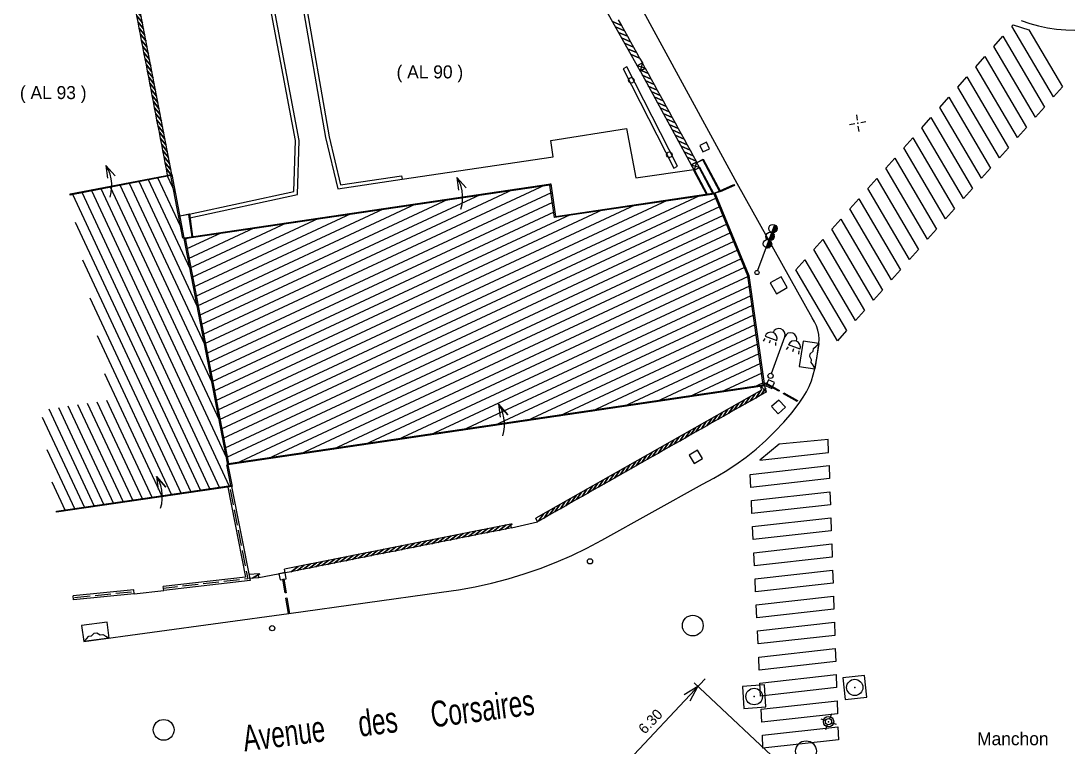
# Model space of a CAD drawing. Extents: x -215 to 206, y -120 to -34.
# Drawn here: x -169.96 to -129.6, y -83.99 to -56.06 of the extents above; entities that cross this region are included whole.
import ezdxf
from ezdxf.enums import TextEntityAlignment as Align

# ---------------------------------------------------------------- set-up
doc = ezdxf.new("R2010")
doc.units = 0
doc.header["$MEASUREMENT"] = 0
for name, color, linetype in [('C_BAT_INDI', 7, 'CONTINUOUS'), ('C_BAT_INDU', 7, 'CONTINUOUS'), ('TOP$BATI', 7, 'CONTINUOUS')]:
    doc.layers.add(name, color=color, linetype=linetype)
doc.styles.add('txt', font='TXT', dxfattribs={"height": 0.2})

# ---------------------------------------------------------------- blocks, each defined once
blk = doc.blocks.new('FLECH')
at = {"layer": 'C_BAT_INDU', "color": 1, "linetype": 'Continuous'}
blk.add_lwpolyline([(-0.1294, 0.483), (0, 0), (0.1294, 0.483)], dxfattribs=at)
blk = doc.blocks.new('FLEC')
at = {"layer": 'C_BAT_INDU', "color": 1, "linetype": 'Continuous', "xscale": 24.99905005097397, "yscale": 24.99905005097397, "zscale": 25.00093132415669, "rotation": 90.00065102824891}
blk.add_blockref('FLECH', (0, 0), dxfattribs=at)

msp = doc.modelspace()

# ---------------------------------------------------------------- linework, layer by layer
at = {"layer": 'C_BAT_INDU', "color": 1, "linetype": 'Continuous'}
for p, q in [((-147.325, -85.294, 271.486), (-143.64, -81.369, -21.819)), ((-131.67, -93.156, 999.902), (-144.059, -81.523, -11.935))]:
    msp.add_line(p, q, dxfattribs=at)
at = {"layer": 'TOP$BATI', "color": 7, "linetype": 'Continuous'}
for p, q in [((-164.162, -61.961, 1000.676), (-167.044, -47.012, 1000.676)), ((-160.048, -50.133, 991.352), (-158.241, -60.545, 991.352)), ((-159.91, -50.109, 991.352), (-158.104, -60.517, 991.352)), ((-159.401, -60.664, 1001.395), (-161.104, -51.567, 1001.395)), ((-159.26, -60.653, 1001.395), (-160.992, -51.403, 1001.395)), ((-148.234, -54.249, 1000.337), (-146.252, -57.785, 1000.337)), ((-142.399, -62.312, 1000.687), (-146.334, -55.101, 1000.687)), ((-146.86, -56.23, 1000.337), (-147.207, -56.081, 1000.337)), ((-147.207, -56.081, 1000.337), (-146.86, -56.23, 1000.337)), ((-146.977, -56.02, 1000.337), (-146.86, -56.23, 1000.337)), ((-131.48, -56.04, 999.996), (-131.147, -56.153, 999.996)), ((-146.743, -56.439, 1000.337), (-147.09, -56.29, 1000.337)), ((-147.09, -56.29, 1000.337), (-146.743, -56.439, 1000.337)), ((-146.625, -56.648, 1000.337), (-146.972, -56.499, 1000.337)), ((-146.972, -56.499, 1000.337), (-146.625, -56.648, 1000.337)), ((-146.86, -56.23, 1000.337), (-146.743, -56.439, 1000.337)), ((-146.743, -56.439, 1000.337), (-146.625, -56.648, 1000.337)), ((-131.832, -56.255, 991.352), (-131.784, -56.203, 991.352)), ((-130.229, -58.981, 991.352), (-131.832, -56.255, 991.352)), ((-131.784, -56.203, 991.352), (-131.187, -56.404, 991.352)), ((-131.187, -56.404, 991.352), (-129.882, -58.591, 991.352)), ((-131.147, -56.153, 999.996), (-130.807, -56.245, 999.996)), ((-130.807, -56.245, 999.996), (-130.463, -56.318, 999.996)), ((-130.463, -56.318, 999.996), (-130.114, -56.369, 999.996)), ((-130.114, -56.369, 999.996), (-129.763, -56.399, 999.996)), ((-129.763, -56.399, 999.996), (-129.411, -56.408, 999.996)), ((-146.508, -56.858, 1000.337), (-146.855, -56.709, 1000.337)), ((-146.855, -56.709, 1000.337), (-146.508, -56.858, 1000.337)), ((-146.625, -56.648, 1000.337), (-146.508, -56.858, 1000.337)), ((-146.508, -56.858, 1000.337), (-146.39, -57.067, 1000.337)), ((-132.525, -57.037, 991.352), (-132.179, -56.646, 991.352)), ((-132.179, -56.646, 991.352), (-130.575, -59.373, 991.352)), ((-146.39, -57.067, 1000.337), (-146.738, -56.918, 1000.337)), ((-146.738, -56.918, 1000.337), (-146.39, -57.067, 1000.337)), ((-146.273, -57.276, 1000.337), (-146.62, -57.127, 1000.337)), ((-146.62, -57.127, 1000.337), (-146.273, -57.276, 1000.337)), ((-146.39, -57.067, 1000.337), (-146.273, -57.276, 1000.337)), ((-146.273, -57.276, 1000.337), (-146.156, -57.486, 1000.337)), ((-130.922, -59.764, 991.352), (-132.525, -57.037, 991.352)), ((-146.156, -57.486, 1000.337), (-146.503, -57.337, 1000.337)), ((-146.503, -57.337, 1000.337), (-146.156, -57.486, 1000.337)), ((-146.051, -57.672, 1000.313), (-146.252, -57.785, 1000.313)), ((-146.051, -57.672, 1000.313), (-146.252, -57.784, 1000.313)), ((-146.156, -57.486, 1000.337), (-146.051, -57.672, 1000.337)), ((-146.051, -57.672, 1000.313), (-146.14, -57.985, 1000.313)), ((-145.939, -57.873, 1000.313), (-146.051, -57.672, 1000.313)), ((-133.218, -57.819, 991.352), (-132.872, -57.428, 991.352)), ((-132.872, -57.428, 991.352), (-131.268, -60.155, 991.352)), ((-146.652, -57.829, 1000.846), (-146.796, -57.902, 1000.846)), ((-146.796, -57.902, 1000.846), (-144.839, -61.721, 1000.846)), ((-144.695, -61.648, 1000.846), (-146.652, -57.829, 1000.846)), ((-146.252, -57.784, 1000.313), (-146.14, -57.985, 1000.313)), ((-145.939, -57.873, 1000.313), (-146.252, -57.784, 1000.313)), ((-145.824, -58.084, 1000.313), (-146.17, -57.93, 1000.313)), ((-146.17, -57.93, 1000.313), (-145.824, -58.084, 1000.313)), ((-145.939, -57.873, 1000.313), (-146.141, -57.983, 1000.313)), ((-146.141, -57.983, 1000.313), (-144.171, -61.601, 1000.313)), ((-146.14, -57.985, 1000.313), (-145.939, -57.873, 1000.313)), ((-146.14, -57.985, 1000.313), (-145.939, -57.873, 1000.313)), ((-145.939, -57.873, 1000.313), (-145.824, -58.084, 1000.313)), ((-145.824, -58.084, 1000.313), (-145.71, -58.294, 1000.313)), ((-131.615, -60.546, 991.352), (-133.218, -57.819, 991.352)), ((-145.71, -58.294, 1000.313), (-146.055, -58.141, 1000.313)), ((-146.055, -58.141, 1000.313), (-145.71, -58.294, 1000.313)), ((-145.595, -58.505, 1000.313), (-145.94, -58.352, 1000.313)), ((-145.94, -58.352, 1000.313), (-145.595, -58.505, 1000.313)), ((-145.71, -58.294, 1000.313), (-145.595, -58.505, 1000.313)), ((-145.595, -58.505, 1000.313), (-145.48, -58.716, 1000.313)), ((-133.911, -58.601, 991.352), (-133.565, -58.21, 991.352)), ((-133.565, -58.21, 991.352), (-131.962, -60.937, 991.352)), ((-145.48, -58.716, 1000.313), (-145.826, -58.562, 1000.313)), ((-145.826, -58.562, 1000.313), (-145.48, -58.716, 1000.313)), ((-145.365, -58.927, 1000.313), (-145.711, -58.773, 1000.313)), ((-145.711, -58.773, 1000.313), (-145.365, -58.927, 1000.313)), ((-145.48, -58.716, 1000.313), (-145.365, -58.927, 1000.313)), ((-145.365, -58.927, 1000.313), (-145.25, -59.138, 1000.313)), ((-132.308, -61.328, 991.352), (-133.911, -58.601, 991.352)), ((-129.882, -58.591, 991.352), (-130.229, -58.981, 991.352)), ((-145.25, -59.138, 1000.313), (-145.596, -58.984, 1000.313)), ((-145.596, -58.984, 1000.313), (-145.25, -59.138, 1000.313)), ((-145.136, -59.348, 1000.313), (-145.481, -59.195, 1000.313)), ((-145.481, -59.195, 1000.313), (-145.136, -59.348, 1000.313)), ((-145.25, -59.138, 1000.313), (-145.136, -59.348, 1000.313)), ((-134.604, -59.383, 991.352), (-134.258, -58.992, 991.352)), ((-134.258, -58.992, 991.352), (-132.655, -61.719, 991.352)), ((-145.021, -59.559, 1000.313), (-145.366, -59.406, 1000.313)), ((-145.366, -59.406, 1000.313), (-145.021, -59.559, 1000.313)), ((-144.906, -59.77, 1000.313), (-145.251, -59.616, 1000.313)), ((-145.251, -59.616, 1000.313), (-144.906, -59.77, 1000.313)), ((-145.136, -59.348, 1000.313), (-145.021, -59.559, 1000.313)), ((-145.021, -59.559, 1000.313), (-144.906, -59.77, 1000.313)), ((-137.813, -59.675, 1000.097), (-137.783, -59.873, 1000.097)), ((-133.001, -62.11, 991.352), (-134.604, -59.383, 991.352)), ((-130.575, -59.373, 991.352), (-130.922, -59.764, 991.352)), ((-144.791, -59.981, 1000.313), (-145.137, -59.827, 1000.313)), ((-145.137, -59.827, 1000.313), (-144.791, -59.981, 1000.313)), ((-144.677, -60.191, 1000.313), (-145.022, -60.038, 1000.313)), ((-145.022, -60.038, 1000.313), (-144.677, -60.191, 1000.313)), ((-144.906, -59.77, 1000.313), (-144.791, -59.981, 1000.313)), ((-144.791, -59.981, 1000.313), (-144.677, -60.191, 1000.313)), ((-138.081, -60.04, 1000.097), (-137.883, -60.01, 1000.097)), ((-137.715, -60.307, 1000.097), (-137.746, -60.11, 1000.097)), ((-137.448, -59.942, 1000.097), (-137.646, -59.973, 1000.097)), ((-135.298, -60.165, 991.352), (-134.951, -59.774, 991.352)), ((-134.951, -59.774, 991.352), (-133.348, -62.501, 991.352)), ((-158.104, -60.517, 991.352), (-157.662, -62.363, 991.352)), ((-149.578, -60.657, 991.352), (-146.666, -60.198, 991.352)), ((-146.666, -60.198, 991.352), (-146.3, -62.099, 991.352)), ((-144.562, -60.402, 1000.313), (-144.907, -60.249, 1000.313)), ((-144.907, -60.249, 1000.313), (-144.562, -60.402, 1000.313)), ((-144.447, -60.613, 1000.313), (-144.792, -60.459, 1000.313)), ((-144.792, -60.459, 1000.313), (-144.447, -60.613, 1000.313)), ((-144.677, -60.191, 1000.313), (-144.562, -60.402, 1000.313)), ((-144.562, -60.402, 1000.313), (-144.447, -60.613, 1000.313)), ((-133.694, -62.892, 991.352), (-135.298, -60.165, 991.352)), ((-131.268, -60.155, 991.352), (-131.615, -60.546, 991.352)), ((-159.46, -62.625, 1001.395), (-159.401, -60.664, 1001.395)), ((-159.324, -62.739, 1001.395), (-159.26, -60.653, 1001.395)), ((-158.241, -60.545, 991.352), (-157.768, -62.52, 991.352)), ((-149.479, -61.281, 991.352), (-149.578, -60.657, 991.352)), ((-144.332, -60.824, 1000.313), (-144.678, -60.67, 1000.313)), ((-144.678, -60.67, 1000.313), (-144.332, -60.824, 1000.313)), ((-144.217, -61.034, 1000.313), (-144.563, -60.881, 1000.313)), ((-144.563, -60.881, 1000.313), (-144.217, -61.034, 1000.313)), ((-144.447, -60.613, 1000.313), (-144.332, -60.824, 1000.313)), ((-144.332, -60.824, 1000.313), (-144.217, -61.034, 1000.313)), ((-143.588, -60.727, 1000.27), (-143.841, -60.845, 1000.27)), ((-143.841, -60.845, 1000.27), (-143.723, -61.099, 1000.27)), ((-143.469, -60.981, 1000.27), (-143.588, -60.727, 1000.27)), ((-135.991, -60.947, 991.352), (-135.644, -60.556, 991.352)), ((-134.388, -63.674, 991.352), (-135.991, -60.947, 991.352)), ((-135.644, -60.556, 991.352), (-134.041, -63.283, 991.352)), ((-131.962, -60.937, 991.352), (-132.308, -61.328, 991.352)), ((-155.294, -62.15, 991.352), (-149.479, -61.281, 991.352)), ((-144.102, -61.245, 1000.313), (-144.448, -61.092, 1000.313)), ((-144.448, -61.092, 1000.313), (-144.102, -61.245, 1000.313)), ((-143.988, -61.456, 1000.313), (-144.333, -61.302, 1000.313)), ((-144.333, -61.302, 1000.313), (-143.988, -61.456, 1000.313)), ((-144.217, -61.034, 1000.313), (-144.102, -61.245, 1000.313)), ((-144.102, -61.245, 1000.313), (-143.988, -61.456, 1000.313)), ((-143.723, -61.099, 1000.27), (-143.469, -60.981, 1000.27)), ((-136.684, -61.729, 991.352), (-136.337, -61.338, 991.352)), ((-136.337, -61.338, 991.352), (-134.734, -64.065, 991.352)), ((-166.593, -61.792, 991.352), (-166.699, -61.614, 991.352)), ((-166.699, -61.614, 991.352), (-166.34, -62.021, 991.352)), ((-166.34, -62.021, 991.352), (-166.699, -61.614, 991.352)), ((-166.699, -61.614, 991.352), (-166.633, -62.104, 991.352)), ((-144.839, -61.721, 1000.846), (-144.695, -61.648, 1000.846)), ((-143.969, -61.49, 1000.323), (-144.171, -61.601, 1000.323)), ((-143.969, -61.49, 1000.323), (-144.169, -61.603, 1000.323)), ((-144.169, -61.603, 1000.323), (-144.058, -61.803, 1000.323)), ((-143.857, -61.691, 1000.323), (-144.169, -61.603, 1000.323)), ((-143.969, -61.49, 1000.323), (-144.058, -61.803, 1000.323)), ((-144.058, -61.803, 1000.323), (-143.857, -61.691, 1000.323)), ((-144.058, -61.803, 1000.323), (-143.857, -61.691, 1000.323)), ((-143.988, -61.456, 1000.313), (-143.969, -61.49, 1000.313)), ((-143.857, -61.691, 1000.323), (-143.969, -61.49, 1000.323)), ((-143.961, -61.504, 991.352), (-143.718, -61.371, 991.352)), ((-143.952, -61.522, 991.352), (-143.961, -61.504, 991.352)), ((-143.726, -61.398, 991.352), (-143.952, -61.522, 991.352)), ((-143.865, -61.696, 1000.323), (-143.848, -61.687, 1000.323)), ((-143.337, -62.693, 1000.323), (-143.865, -61.696, 1000.323)), ((-143.848, -61.687, 1000.323), (-143.319, -62.683, 1000.323)), ((-143.718, -61.371, 991.352), (-143.726, -61.398, 991.352)), ((-143.726, -61.398, 991.352), (-143.718, -61.371, 991.352)), ((-143.081, -62.607, 991.352), (-143.726, -61.398, 991.352)), ((-143.718, -61.371, 991.352), (-143.052, -62.619, 991.352)), ((-135.081, -64.456, 991.352), (-136.684, -61.729, 991.352)), ((-132.655, -61.719, 991.352), (-133.001, -62.11, 991.352)), ((-168.07, -62.716, 1000.676), (-164.162, -61.961, 1000.676)), ((-164.194, -62.008, 1000.676), (-168.062, -62.756, 1000.676)), ((-166.532, -61.959, 991.352), (-166.593, -61.792, 991.352)), ((-166.492, -62.132, 991.352), (-166.532, -61.959, 991.352)), ((-166.471, -62.308, 991.352), (-166.492, -62.132, 991.352)), ((-165.067, -62.155, 993.519), (-163.465, -65.589, 993.519)), ((-164.702, -62.085, 992.654), (-163.747, -64.134, 992.654)), ((-164.338, -62.015, 991.789), (-164.029, -62.677, 991.789)), ((-164.319, -61.991, 1000.676), (-164.162, -61.961, 1000.676)), ((-164.162, -61.961, 1000.676), (-164.194, -62.008, 1000.676)), ((-164.194, -62.008, 1000.676), (-164.162, -61.961, 1000.676)), ((-163.729, -64.413, 1000.676), (-164.194, -62.008, 1000.676)), ((-164.162, -61.961, 1000.676), (-163.69, -64.405, 1000.676)), ((-157.768, -62.52, 991.352), (-155.294, -62.15, 991.352)), ((-157.662, -62.363, 991.352), (-155.315, -62.012, 991.352)), ((-155.315, -62.012, 991.352), (-155.294, -62.15, 991.352)), ((-153.09, -62.255, 991.352), (-153.196, -62.077, 991.352)), ((-153.196, -62.077, 991.352), (-152.837, -62.484, 991.352)), ((-152.837, -62.484, 991.352), (-153.196, -62.077, 991.352)), ((-153.196, -62.077, 991.352), (-153.13, -62.567, 991.352)), ((-146.3, -62.099, 991.352), (-144.075, -61.771, 991.352)), ((-144.066, -61.808, 1000.323), (-144.049, -61.799, 1000.323)), ((-143.579, -62.728, 1000.323), (-144.066, -61.808, 1000.323)), ((-144.049, -61.799, 1000.323), (-143.561, -62.718, 1000.323)), ((-137.377, -62.511, 991.352), (-137.03, -62.12, 991.352)), ((-137.03, -62.12, 991.352), (-135.427, -64.847, 991.352)), ((-166.888, -62.508, 997.844), (-162.059, -72.865, 997.844)), ((-166.524, -62.437, 996.979), (-162.34, -71.41, 996.979)), ((-166.493, -62.662, 991.352), (-166.472, -62.485, 991.352)), ((-166.472, -62.485, 991.352), (-166.471, -62.308, 991.352)), ((-166.16, -62.367, 996.114), (-162.621, -69.955, 996.114)), ((-165.795, -62.296, 995.249), (-162.903, -68.5, 995.249)), ((-165.431, -62.226, 994.384), (-163.184, -67.044, 994.384)), ((-163.669, -64.402, 1001.12), (-149.579, -62.33, 1001.12)), ((-149.613, -62.376, 1001.12), (-163.663, -64.442, 1001.12)), ((-162.954, -68.109, 996.965), (-151.033, -62.55, 996.965)), ((-162.883, -68.473, 996.558), (-149.789, -62.367, 996.558)), ((-153.029, -62.422, 991.352), (-153.09, -62.255, 991.352)), ((-152.989, -62.594, 991.352), (-153.029, -62.422, 991.352)), ((-149.579, -62.33, 1001.12), (-149.613, -62.376, 1001.12)), ((-149.613, -62.376, 1001.12), (-149.579, -62.33, 1001.12)), ((-149.429, -63.627, 1001.12), (-149.613, -62.376, 1001.12)), ((-149.579, -62.33, 1001.12), (-149.395, -63.582, 1001.12)), ((-143.074, -62.595, 1000.263), (-142.527, -62.348, 1000.263)), ((-142.511, -62.385, 1000.263), (-143.058, -62.631, 1000.263)), ((-142.527, -62.348, 1000.263), (-142.511, -62.385, 1000.263)), ((-139.514, -67.486, 1000.687), (-142.399, -62.312, 1000.687)), ((-135.774, -65.238, 991.352), (-137.377, -62.511, 991.352)), ((-133.348, -62.501, 991.352), (-133.694, -62.892, 991.352)), ((-168.062, -62.756, 1000.676), (-168.07, -62.716, 1000.676)), ((-167.981, -62.719, 1000.44), (-162.688, -74.072, 1000.44)), ((-167.617, -62.649, 999.575), (-162.316, -74.017, 999.575)), ((-167.253, -62.578, 998.71), (-161.944, -73.962, 998.71)), ((-166.535, -62.834, 991.352), (-166.493, -62.662, 991.352)), ((-163.492, -63.494, 1001.395), (-159.46, -62.625, 1001.395)), ((-163.462, -63.63, 1001.395), (-159.324, -62.739, 1001.395)), ((-163.095, -67.38, 997.781), (-153.521, -62.916, 997.781)), ((-163.024, -67.744, 997.373), (-152.277, -62.733, 997.373)), ((-162.813, -68.837, 996.15), (-149.551, -62.653, 996.15)), ((-162.39, -71.024, 993.703), (-145.081, -62.952, 993.703)), ((-162.32, -71.388, 993.295), (-143.836, -62.769, 993.295)), ((-162.249, -71.752, 992.887), (-143.202, -62.87, 992.887)), ((-152.99, -63.124, 991.352), (-152.969, -62.948, 991.352)), ((-152.968, -62.771, 991.352), (-152.989, -62.594, 991.352)), ((-152.969, -62.948, 991.352), (-152.968, -62.771, 991.352)), ((-143.284, -62.722, 1001.12), (-149.429, -63.627, 1001.12)), ((-149.395, -63.582, 1001.12), (-143.259, -62.678, 1001.12)), ((-143.561, -62.718, 1000.323), (-143.579, -62.728, 1000.323)), ((-143.319, -62.683, 1000.323), (-143.337, -62.693, 1000.323)), ((-143.259, -62.678, 1001.12), (-143.284, -62.722, 1001.12)), ((-143.284, -62.722, 1001.12), (-143.259, -62.678, 1001.12)), ((-141.993, -65.868, 1001.12), (-143.284, -62.722, 1001.12)), ((-143.262, -62.669, 991.352), (-143.081, -62.607, 991.352)), ((-143.256, -62.687, 991.352), (-143.262, -62.669, 991.352)), ((-143.259, -62.678, 1001.12), (-141.954, -65.858, 1001.12)), ((-143.052, -62.619, 991.352), (-143.256, -62.687, 991.352)), ((-143.052, -62.619, 991.352), (-143.081, -62.607, 991.352)), ((-143.081, -62.607, 991.352), (-143.052, -62.619, 991.352)), ((-143.058, -62.631, 1000.263), (-143.074, -62.595, 1000.263)), ((-138.07, -63.293, 991.352), (-137.723, -62.902, 991.352)), ((-137.723, -62.902, 991.352), (-136.12, -65.629, 991.352)), ((-163.236, -66.651, 998.597), (-156.01, -63.282, 998.597)), ((-163.165, -67.016, 998.189), (-154.766, -63.099, 998.189)), ((-162.743, -69.202, 995.742), (-149.496, -63.025, 995.742)), ((-162.531, -70.295, 994.518), (-147.571, -63.319, 994.518)), ((-162.461, -70.659, 994.111), (-146.326, -63.136, 994.111)), ((-162.179, -72.117, 992.479), (-143.065, -63.204, 992.479)), ((-153.032, -63.297, 991.352), (-152.99, -63.124, 991.352)), ((-136.467, -66.02, 991.352), (-138.07, -63.293, 991.352)), ((-134.041, -63.283, 991.352), (-134.388, -63.674, 991.352)), ((-163.854, -63.554, 991.352), (-163.483, -63.482, 991.352)), ((-163.851, -63.573, 991.352), (-163.854, -63.554, 991.352)), ((-163.5, -63.505, 991.352), (-163.851, -63.573, 991.352)), ((-163.5, -63.505, 991.352), (-163.483, -63.482, 991.352)), ((-163.483, -63.482, 991.352), (-163.5, -63.505, 991.352)), ((-163.375, -64.359, 991.352), (-163.5, -63.505, 991.352)), ((-163.483, -63.482, 991.352), (-163.355, -64.356, 991.352)), ((-163.376, -65.923, 999.413), (-158.498, -63.648, 999.413)), ((-163.306, -66.287, 999.005), (-157.254, -63.465, 999.005)), ((-162.672, -69.566, 995.334), (-149.442, -63.397, 995.334)), ((-162.602, -69.931, 994.926), (-148.816, -63.502, 994.926)), ((-162.108, -72.481, 992.071), (-142.928, -63.537, 992.071)), ((-149.395, -63.582, 1001.12), (-149.429, -63.627, 1001.12)), ((-149.429, -63.627, 1001.12), (-149.395, -63.582, 1001.12)), ((-138.763, -64.075, 991.352), (-138.417, -63.684, 991.352)), ((-138.417, -63.684, 991.352), (-136.813, -66.411, 991.352)), ((-167.877, -63.795, 999.429), (-163.059, -74.127, 999.429)), ((-163.518, -65.194, 1000.228), (-160.986, -64.013, 1000.228)), ((-163.447, -65.558, 999.82), (-159.742, -63.831, 999.82)), ((-162.038, -72.845, 991.663), (-142.791, -63.87, 991.663)), ((-140.973, -63.897, 1000.218), (-141.616, -65.664, 1000.218)), ((-141.057, -64.186, 1000.218), (-140.961, -63.923, 1000.218)), ((-141.057, -64.186, 1000.218), (-140.961, -63.923, 1000.218)), ((-140.961, -63.923, 1000.218), (-141.057, -64.186, 1000.218)), ((-140.942, -63.93, 1000.218), (-141.038, -64.193, 1000.218)), ((-141.019, -64.2, 1000.218), (-140.924, -63.937, 1000.218)), ((-141.001, -64.207, 1000.218), (-140.905, -63.943, 1000.218)), ((-140.905, -63.943, 1000.218), (-141.001, -64.207, 1000.218)), ((-140.893, -63.969, 1000.218), (-140.975, -64.195, 1000.218)), ((-140.968, -64.176, 1000.218), (-140.9, -63.988, 1000.218)), ((-140.961, -63.923, 1000.218), (-140.942, -63.93, 1000.218)), ((-140.888, -64.013, 1000.218), (-140.949, -64.183, 1000.218)), ((-140.942, -64.164, 1000.218), (-140.895, -64.032, 1000.218)), ((-140.924, -63.937, 1000.218), (-140.905, -63.943, 1000.218)), ((-140.883, -64.058, 1000.218), (-140.917, -64.152, 1000.218)), ((-140.905, -63.943, 1000.218), (-140.893, -63.969, 1000.218)), ((-140.9, -63.988, 1000.218), (-140.888, -64.013, 1000.218)), ((-140.895, -64.032, 1000.218), (-140.883, -64.058, 1000.218)), ((-137.16, -66.802, 991.352), (-138.763, -64.075, 991.352)), ((-134.734, -64.065, 991.352), (-135.081, -64.456, 991.352)), ((-163.69, -64.405, 1000.676), (-163.729, -64.413, 1000.676)), ((-163.686, -64.426, 1001.12), (-163.647, -64.418, 1001.12)), ((-162.002, -73.132, 1001.12), (-163.686, -64.426, 1001.12)), ((-163.663, -64.442, 1001.12), (-163.669, -64.402, 1001.12)), ((-163.658, -64.465, 1001.044), (-163.475, -64.379, 1001.044)), ((-163.647, -64.418, 1001.12), (-161.97, -73.087, 1001.12)), ((-163.588, -64.829, 1000.636), (-162.231, -64.197, 1000.636)), ((-163.355, -64.356, 991.352), (-163.375, -64.359, 991.352)), ((-161.689, -73.08, 991.352), (-142.654, -64.204, 991.352)), ((-160.444, -72.897, 991.352), (-142.518, -64.537, 991.352)), ((-141.166, -64.487, 1000.218), (-141.276, -64.787, 1000.218)), ((-141.276, -64.787, 1000.218), (-141.166, -64.487, 1000.218)), ((-141.276, -64.787, 1000.218), (-141.166, -64.487, 1000.218)), ((-141.148, -64.493, 1000.218), (-141.257, -64.794, 1000.218)), ((-141.231, -64.782, 1000.218), (-141.136, -64.519, 1000.218)), ((-141.117, -64.526, 1000.218), (-141.213, -64.789, 1000.218)), ((-141.206, -64.77, 1000.218), (-141.117, -64.526, 1000.218)), ((-141.124, -64.545, 1000.218), (-141.206, -64.77, 1000.218)), ((-141.168, -64.784, 1000.218), (-141.112, -64.57, 1000.218)), ((-141.166, -64.487, 1000.218), (-141.064, -64.205, 1000.218)), ((-141.166, -64.487, 1000.218), (-141.064, -64.205, 1000.218)), ((-141.064, -64.205, 1000.218), (-141.166, -64.487, 1000.218)), ((-141.093, -64.577, 1000.218), (-141.161, -64.765, 1000.218)), ((-141.045, -64.212, 1000.218), (-141.148, -64.493, 1000.218)), ((-141.129, -64.5, 1000.218), (-141.026, -64.218, 1000.218)), ((-141.014, -64.244, 1000.218), (-141.11, -64.507, 1000.218)), ((-141.103, -64.488, 1000.218), (-141.014, -64.244, 1000.218)), ((-140.995, -64.251, 1000.218), (-141.084, -64.495, 1000.218)), ((-141.077, -64.476, 1000.218), (-140.995, -64.251, 1000.218)), ((-140.983, -64.276, 1000.218), (-141.059, -64.483, 1000.218)), ((-141.045, -64.446, 1000.218), (-140.997, -64.314, 1000.218)), ((-140.978, -64.321, 1000.218), (-141.026, -64.453, 1000.218)), ((-139.456, -64.857, 991.352), (-139.109, -64.466, 991.352)), ((-139.109, -64.466, 991.352), (-137.506, -67.193, 991.352)), ((-159.2, -72.714, 991.352), (-142.381, -64.871, 991.352)), ((-141.257, -64.794, 1000.218), (-141.231, -64.782, 1000.218)), ((-141.213, -64.789, 1000.218), (-141.206, -64.77, 1000.218)), ((-141.206, -64.77, 1000.218), (-141.168, -64.784, 1000.218)), ((-141.161, -64.765, 1000.218), (-141.136, -64.753, 1000.218)), ((-141.136, -64.753, 1000.218), (-141.081, -64.603, 1000.218)), ((-141.069, -64.629, 1000.218), (-141.11, -64.741, 1000.218)), ((-137.853, -67.584, 991.352), (-139.456, -64.857, 991.352)), ((-135.427, -64.847, 991.352), (-135.774, -65.238, 991.352)), ((-167.595, -65.251, 997.711), (-163.431, -74.181, 997.711)), ((-157.955, -72.531, 991.352), (-142.244, -65.204, 991.352)), ((-140.149, -65.639, 991.352), (-139.803, -65.248, 991.352)), ((-139.803, -65.248, 991.352), (-138.2, -67.975, 991.352)), ((-156.711, -72.347, 991.352), (-142.107, -65.538, 991.352)), ((-138.546, -68.366, 991.352), (-140.149, -65.639, 991.352)), ((-136.12, -65.629, 991.352), (-136.467, -66.02, 991.352)), ((-155.466, -72.164, 991.352), (-141.971, -65.872, 991.352)), ((-141.954, -65.858, 1001.12), (-141.993, -65.868, 1001.12)), ((-141.993, -65.868, 1001.12), (-141.954, -65.858, 1001.12)), ((-141.403, -70.061, 1001.12), (-141.993, -65.868, 1001.12)), ((-141.954, -65.858, 1001.12), (-141.358, -70.094, 1001.12)), ((-140.716, -65.903, 1000.162), (-141.132, -66.138, 1000.162)), ((-141.132, -66.138, 1000.162), (-140.897, -66.554, 1000.162)), ((-140.481, -66.32, 1000.162), (-140.716, -65.903, 1000.162)), ((-154.222, -71.981, 991.352), (-141.919, -66.244, 991.352)), ((-140.897, -66.554, 1000.162), (-140.481, -66.32, 1000.162)), ((-136.813, -66.411, 991.352), (-137.16, -66.802, 991.352)), ((-167.314, -66.706, 995.993), (-163.803, -74.236, 995.993)), ((-152.977, -71.798, 991.352), (-141.867, -66.617, 991.352)), ((-151.733, -71.615, 991.352), (-141.814, -66.99, 991.352)), ((-150.488, -71.432, 991.352), (-141.762, -67.363, 991.352)), ((-137.506, -67.193, 991.352), (-137.853, -67.584, 991.352)), ((-149.244, -71.249, 991.352), (-141.709, -67.735, 991.352)), ((-139.424, -67.633, 1000.687), (-139.514, -67.486, 1000.687)), ((-139.352, -67.79, 1000.687), (-139.424, -67.633, 1000.687)), ((-139.3, -67.954, 1000.687), (-139.352, -67.79, 1000.687)), ((-167.032, -68.161, 994.275), (-164.174, -74.291, 994.275)), ((-148, -71.066, 991.352), (-141.657, -68.108, 991.352)), ((-141.333, -68.192, 1000.211), (-140.882, -68.356, 1000.211)), ((-141.087, -69.623, 1000.211), (-140.574, -68.213, 1000.211)), ((-139.267, -68.124, 1000.687), (-139.3, -67.954, 1000.687)), ((-139.255, -68.296, 1000.687), (-139.267, -68.124, 1000.687)), ((-138.2, -67.975, 991.352), (-138.546, -68.366, 991.352)), ((-146.755, -70.883, 991.352), (-141.604, -68.481, 991.352)), ((-141.341, -68.274, 1000.211), (-141.401, -68.38, 1000.211)), ((-141.135, -68.35, 1000.211), (-141.176, -68.462, 1000.211)), ((-140.928, -68.425, 1000.211), (-140.931, -68.551, 1000.211)), ((-140.439, -68.603, 1000.211), (-140.518, -68.702, 1000.211)), ((-139.98, -68.685, 1000.211), (-140.431, -68.521, 1000.211)), ((-139.866, -68.373, 999.942), (-140.021, -69.348, 999.942)), ((-139.264, -68.469, 999.942), (-139.866, -68.373, 999.942)), ((-139.471, -68.661, 999.942), (-139.369, -68.577, 999.942)), ((-139.264, -68.469, 999.942), (-139.418, -69.444, 999.942)), ((-139.369, -68.577, 999.942), (-139.264, -68.469, 999.942)), ((-139.329, -68.958, 1000.687), (-139.264, -68.469, 1000.687)), ((-139.264, -68.469, 1000.687), (-139.255, -68.296, 1000.687)), ((-145.511, -70.7, 991.352), (-141.552, -68.854, 991.352)), ((-140.233, -68.678, 1000.211), (-140.274, -68.791, 1000.211)), ((-140.026, -68.753, 1000.211), (-140.048, -68.873, 1000.211)), ((-139.607, -68.964, 999.942), (-139.591, -68.866, 999.942)), ((-139.54, -69.099, 999.942), (-139.607, -68.964, 999.942)), ((-139.591, -68.866, 999.942), (-139.486, -68.758, 999.942)), ((-139.486, -68.758, 999.942), (-139.471, -68.661, 999.942)), ((-139.418, -69.444, 1000.687), (-139.329, -68.958, 1000.687)), ((-144.266, -70.517, 991.352), (-141.499, -69.226, 991.352)), ((-140.021, -69.348, 999.942), (-139.418, -69.444, 999.942)), ((-139.556, -69.197, 999.942), (-139.54, -69.099, 999.942)), ((-139.485, -69.308, 999.942), (-139.556, -69.197, 999.942)), ((-139.418, -69.444, 999.942), (-139.485, -69.308, 999.942)), ((-166.751, -69.617, 992.557), (-164.546, -74.346, 992.557)), ((-143.022, -70.333, 991.352), (-141.447, -69.599, 991.352)), ((-139.548, -69.899, 1000.687), (-139.475, -69.673, 1000.687)), ((-139.475, -69.673, 1000.687), (-139.418, -69.444, 1000.687)), ((-141.358, -70.094, 1001.12), (-162.002, -73.132, 1001.12)), ((-161.97, -73.087, 1001.12), (-141.403, -70.061, 1001.12)), ((-141.777, -70.15, 991.352), (-141.394, -69.972, 991.352)), ((-141.358, -70.094, 1000.204), (-141.501, -70.138, 1000.204)), ((-141.501, -70.138, 1000.204), (-141.463, -70.264, 1000.204)), ((-141.358, -70.094, 1001.12), (-141.403, -70.061, 1001.12)), ((-141.403, -70.061, 1001.12), (-141.358, -70.094, 1001.12)), ((-141.325, -70.017, 999.907), (-141.305, -69.982, 999.907)), ((-140.8, -70.308, 999.907), (-141.325, -70.017, 999.907)), ((-141.305, -69.982, 999.907), (-140.78, -70.273, 999.907)), ((-141.197, -69.865, 1000.201), (-141.296, -70.094, 1000.201)), ((-141.296, -70.094, 1000.201), (-141.066, -70.194, 1000.201)), ((-140.967, -69.964, 1000.201), (-141.197, -69.865, 1000.201)), ((-141.066, -70.194, 1000.201), (-140.967, -69.964, 1000.201)), ((-139.74, -70.331, 1000.687), (-139.636, -70.118, 1000.687)), ((-139.636, -70.118, 1000.687), (-139.548, -69.899, 1000.687)), ((-141.463, -70.264, 1000.204), (-150.156, -75.194, 1000.204)), ((-140.78, -70.273, 999.907), (-140.8, -70.308, 999.907)), ((-140.625, -70.404, 995.383), (-140.605, -70.37, 995.383)), ((-140.1, -70.695, 995.383), (-140.625, -70.404, 995.383)), ((-140.605, -70.37, 995.383), (-140.08, -70.66, 995.383)), ((-139.992, -70.732, 1000.687), (-139.859, -70.536, 1000.687)), ((-139.859, -70.536, 1000.687), (-139.74, -70.331, 1000.687)), ((-168.895, -70.982, 991.352), (-167.148, -74.729, 991.352)), ((-168.523, -70.927, 991.352), (-166.776, -74.674, 991.352)), ((-168.152, -70.873, 991.352), (-166.404, -74.62, 991.352)), ((-167.78, -70.818, 991.352), (-166.033, -74.565, 991.352)), ((-167.408, -70.763, 991.352), (-165.661, -74.51, 991.352)), ((-167.036, -70.708, 991.352), (-165.289, -74.455, 991.352)), ((-166.665, -70.654, 991.352), (-164.918, -74.401, 991.352)), ((-151.477, -70.985, 991.352), (-151.583, -70.807, 991.352)), ((-151.583, -70.807, 991.352), (-151.224, -71.214, 991.352)), ((-151.224, -71.214, 991.352), (-151.583, -70.807, 991.352)), ((-151.583, -70.807, 991.352), (-151.517, -71.297, 991.352)), ((-151.416, -71.152, 991.352), (-151.477, -70.985, 991.352)), ((-140.804, -70.643, 1000.123), (-141.085, -70.898, 1000.123)), ((-141.085, -70.898, 1000.123), (-140.83, -71.179, 1000.123)), ((-140.83, -71.179, 1000.123), (-140.549, -70.924, 1000.123)), ((-140.549, -70.924, 1000.123), (-140.804, -70.643, 1000.123)), ((-140.292, -71.123, 1000.687), (-139.992, -70.732, 1000.687)), ((-140.08, -70.66, 995.383), (-140.1, -70.695, 995.383)), ((-169.143, -71.303, 991.352), (-167.519, -74.784, 991.352)), ((-151.376, -71.325, 991.352), (-151.416, -71.152, 991.352)), ((-151.355, -71.501, 991.352), (-151.376, -71.325, 991.352)), ((-140.612, -71.5, 1000.687), (-140.292, -71.123, 1000.687)), ((-151.377, -71.854, 991.352), (-151.356, -71.678, 991.352)), ((-151.356, -71.678, 991.352), (-151.355, -71.501, 991.352)), ((-140.949, -71.86, 1000.687), (-140.612, -71.5, 1000.687)), ((-151.419, -72.027, 991.352), (-151.377, -71.854, 991.352)), ((-141.673, -72.53, 1000.687), (-141.303, -72.204, 1000.687)), ((-141.303, -72.204, 1000.687), (-140.949, -71.86, 1000.687)), ((-138.902, -72.162, 1000.075), (-140.783, -72.339, 1000.075)), ((-138.885, -72.665, 1000.075), (-138.902, -72.162, 1000.075)), ((-168.96, -72.547, 991.352), (-167.891, -74.839, 991.352)), ((-143.931, -72.568, 1000.238), (-144.253, -72.763, 1000.238)), ((-143.737, -72.89, 1000.238), (-143.931, -72.568, 1000.238)), ((-142.058, -72.838, 1000.687), (-141.673, -72.53, 1000.687)), ((-140.783, -72.339, 1000.075), (-141.529, -72.96, 1000.075)), ((-144.253, -72.763, 1000.238), (-144.059, -73.085, 1000.238)), ((-144.059, -73.085, 1000.238), (-143.737, -72.89, 1000.238)), ((-142.458, -73.128, 1000.687), (-142.058, -72.838, 1000.687)), ((-141.529, -72.96, 1000.075), (-138.885, -72.665, 1000.075)), ((-162.042, -73.14, 991.352), (-162.002, -73.132, 991.352)), ((-161.888, -73.933, 991.352), (-162.042, -73.14, 991.352)), ((-162.002, -73.132, 1001.12), (-161.97, -73.087, 1001.12)), ((-161.97, -73.087, 1001.12), (-162.002, -73.132, 1001.12)), ((-162.002, -73.132, 991.352), (-161.841, -73.967, 991.352)), ((-143.296, -73.647, 1000.687), (-142.871, -73.398, 1000.687)), ((-142.871, -73.398, 1000.687), (-142.458, -73.128, 1000.687)), ((-141.904, -73.506, 991.352), (-138.868, -73.167, 991.352)), ((-138.868, -73.167, 991.352), (-138.851, -73.669, 991.352)), ((-168.777, -73.791, 991.352), (-168.263, -74.893, 991.352)), ((-164.644, -73.768, 991.352), (-164.75, -73.59, 991.352)), ((-164.75, -73.59, 991.352), (-164.391, -73.996, 991.352)), ((-164.391, -73.996, 991.352), (-164.75, -73.59, 991.352)), ((-164.75, -73.59, 991.352), (-164.684, -74.08, 991.352)), ((-164.583, -73.934, 991.352), (-164.644, -73.768, 991.352)), ((-143.733, -73.876, 1000.687), (-143.296, -73.647, 1000.687)), ((-141.88, -74.008, 991.352), (-141.904, -73.506, 991.352)), ((-138.851, -73.669, 991.352), (-141.88, -74.008, 991.352)), ((-168.596, -74.921, 991.352), (-161.888, -73.933, 991.352)), ((-161.841, -73.967, 991.352), (-168.59, -74.961, 991.352)), ((-164.542, -74.107, 991.352), (-164.583, -73.934, 991.352)), ((-164.522, -74.283, 991.352), (-164.542, -74.107, 991.352)), ((-161.859, -73.97, 1000.676), (-162.007, -73.999, 1000.676)), ((-162.007, -73.999, 1000.676), (-161.319, -77.459, 1000.676)), ((-161.914, -74.083, 1000.676), (-161.797, -74.671, 1000.676)), ((-161.841, -73.967, 991.352), (-161.888, -73.933, 991.352)), ((-161.888, -73.933, 991.352), (-161.841, -73.967, 991.352)), ((-161.859, -73.97, 1000.676), (-161.14, -77.589, 1000.676)), ((-147.606, -76.036, 1000.687), (-143.733, -73.876, 1000.687)), ((-141.857, -74.51, 991.352), (-138.834, -74.172, 991.352)), ((-138.834, -74.172, 991.352), (-138.816, -74.674, 991.352)), ((-164.586, -74.809, 991.352), (-164.544, -74.637, 991.352)), ((-164.544, -74.637, 991.352), (-164.523, -74.461, 991.352)), ((-164.523, -74.461, 991.352), (-164.522, -74.283, 991.352)), ((-141.834, -75.011, 991.352), (-141.857, -74.51, 991.352)), ((-168.59, -74.961, 991.352), (-168.596, -74.921, 991.352)), ((-161.758, -74.868, 1000.676), (-161.641, -75.456, 1000.676)), ((-138.816, -74.674, 991.352), (-141.834, -75.011, 991.352)), ((-151.118, -75.417, 991.352), (-159.823, -77.147, 991.352)), ((-151.089, -75.564, 991.352), (-151.118, -75.417, 991.352)), ((-151.089, -75.564, 991.352), (-150.082, -75.324, 991.352)), ((-150.082, -75.324, 991.352), (-150.156, -75.194, 991.352)), ((-141.81, -75.513, 991.352), (-138.799, -75.177, 991.352)), ((-138.799, -75.177, 991.352), (-138.782, -75.679, 991.352)), ((-161.602, -75.652, 1000.676), (-161.485, -76.241, 1000.676)), ((-141.787, -76.015, 991.352), (-141.81, -75.513, 991.352)), ((-138.782, -75.679, 991.352), (-141.787, -76.015, 991.352)), ((-148.183, -76.341, 1000.687), (-147.606, -76.036, 1000.687)), ((-141.763, -76.517, 991.352), (-138.765, -76.182, 991.352)), ((-138.765, -76.182, 991.352), (-138.748, -76.684, 991.352)), ((-161.446, -76.437, 1000.676), (-161.329, -77.025, 1000.676)), ((-149.37, -76.883, 1000.687), (-148.772, -76.623, 1000.687)), ((-148.772, -76.623, 1000.687), (-148.183, -76.341, 1000.687)), ((-141.74, -77.018, 991.352), (-141.763, -76.517, 991.352)), ((-138.748, -76.684, 991.352), (-141.74, -77.018, 991.352)), ((-149.979, -77.12, 1000.687), (-149.37, -76.883, 1000.687)), ((-161.319, -77.459, 1000.676), (-164.486, -77.82, 1000.676)), ((-161.29, -77.222, 1000.676), (-161.23, -77.524, 1000.676)), ((-160.828, -77.333, 1000.666), (-161.167, -77.361, 1000.666)), ((-161.154, -77.511, 1000.676), (-161.167, -77.361, 1000.676)), ((-161.054, -77.502, 1000.666), (-160.768, -77.328, 1000.666)), ((-160.768, -77.328, 1000.666), (-161.054, -77.502, 1000.666)), ((-160.815, -77.482, 1000.666), (-161.054, -77.502, 1000.666)), ((-160.815, -77.482, 1000.666), (-160.828, -77.333, 1000.666)), ((-159.794, -77.294, 1000.639), (-160.815, -77.482, 1000.639)), ((-159.795, -77.282, 1000.63), (-160.035, -77.326, 1000.63)), ((-160.035, -77.326, 1000.63), (-159.991, -77.565, 1000.63)), ((-159.794, -77.294, 1000.639), (-159.823, -77.147, 1000.639)), ((-159.751, -77.521, 1000.63), (-159.795, -77.282, 1000.63)), ((-151.22, -77.523, 1000.687), (-150.596, -77.333, 1000.687)), ((-150.596, -77.333, 1000.687), (-149.979, -77.12, 1000.687)), ((-141.716, -77.52, 991.352), (-138.731, -77.186, 991.352)), ((-138.731, -77.186, 991.352), (-138.714, -77.689, 991.352)), ((-164.469, -77.969, 991.352), (-164.486, -77.82, 991.352)), ((-163.941, -77.833, 992.893), (-164.477, -77.894, 992.893)), ((-161.14, -77.589, 1000.676), (-164.469, -77.969, 1000.676)), ((-163.146, -77.743, 995.175), (-163.742, -77.811, 995.175)), ((-162.351, -77.652, 997.457), (-162.947, -77.72, 997.457)), ((-161.556, -77.561, 999.739), (-162.152, -77.629, 999.739)), ((-161.23, -77.524, 1000.676), (-161.358, -77.539, 1000.676)), ((-161.054, -77.502, 1000.666), (-161.154, -77.511, 1000.666)), ((-159.991, -77.565, 1000.63), (-159.751, -77.521, 1000.63)), ((-159.885, -77.542, 994.995), (-159.845, -77.536, 994.995)), ((-159.8, -78.068, 994.995), (-159.885, -77.542, 994.995)), ((-159.845, -77.536, 994.995), (-159.76, -78.062, 994.995)), ((-153.131, -77.949, 1000.687), (-152.489, -77.831, 1000.687)), ((-152.489, -77.831, 1000.687), (-151.852, -77.689, 1000.687)), ((-151.852, -77.689, 1000.687), (-151.22, -77.523, 1000.687)), ((-141.693, -78.022, 991.352), (-141.716, -77.52, 991.352)), ((-138.714, -77.689, 991.352), (-141.693, -78.022, 991.352)), ((-165.619, -77.949, 991.352), (-167.955, -78.182, 991.352)), ((-167.94, -78.331, 991.352), (-167.955, -78.182, 991.352)), ((-165.604, -78.099, 991.352), (-167.94, -78.331, 991.352)), ((-167.303, -78.193, 991.352), (-167.9, -78.252, 991.352)), ((-166.507, -78.113, 991.352), (-167.104, -78.173, 991.352)), ((-165.711, -78.034, 991.352), (-166.308, -78.093, 991.352)), ((-165.604, -78.099, 991.352), (-165.619, -77.949, 991.352)), ((-165.604, -78.099, 991.352), (-164.469, -77.969, 991.352)), ((-159.76, -78.062, 994.995), (-159.8, -78.068, 994.995)), ((-159.768, -78.266, 1000.465), (-159.728, -78.259, 1000.465)), ((-159.672, -78.858, 1000.465), (-159.768, -78.266, 1000.465)), ((-159.728, -78.259, 1000.465), (-159.633, -78.851, 1000.465)), ((-159.652, -78.855, 1000.687), (-153.777, -78.042, 1000.687)), ((-153.777, -78.042, 1000.687), (-153.131, -77.949, 1000.687)), ((-141.669, -78.524, 991.352), (-138.697, -78.191, 991.352)), ((-138.697, -78.191, 991.352), (-138.68, -78.694, 991.352)), ((-141.646, -79.025, 991.352), (-141.669, -78.524, 991.352)), ((-138.68, -78.694, 991.352), (-141.646, -79.025, 991.352)), ((-167.548, -79.933, 1000.687), (-159.652, -78.855, 1000.687)), ((-159.633, -78.851, 1000.465), (-159.672, -78.858, 1000.465)), ((-166.647, -79.191, 1000.655), (-167.628, -79.319, 1000.655)), ((-167.628, -79.319, 1000.655), (-167.548, -79.933, 1000.655)), ((-166.568, -79.806, 1000.655), (-166.647, -79.191, 1000.655)), ((-141.623, -79.527, 991.352), (-138.663, -79.196, 991.352)), ((-138.663, -79.196, 991.352), (-138.646, -79.699, 991.352)), ((-166.568, -79.806, 1000.655), (-167.548, -79.933, 1000.655)), ((-167.548, -79.933, 1000.655), (-167.437, -79.829, 1000.655)), ((-167.437, -79.829, 1000.655), (-167.351, -79.729, 1000.655)), ((-167.351, -79.729, 1000.655), (-167.252, -79.716, 1000.655)), ((-167.252, -79.716, 1000.655), (-167.141, -79.612, 1000.655)), ((-167.141, -79.612, 1000.655), (-167.043, -79.6, 1000.655)), ((-167.043, -79.6, 1000.655), (-166.909, -79.672, 1000.655)), ((-166.909, -79.672, 1000.655), (-166.811, -79.659, 1000.655)), ((-166.811, -79.659, 1000.655), (-166.702, -79.734, 1000.655)), ((-166.702, -79.734, 1000.655), (-166.568, -79.806, 1000.655)), ((-141.599, -80.029, 991.352), (-141.623, -79.527, 991.352)), ((-138.646, -79.699, 991.352), (-141.599, -80.029, 991.352)), ((-141.576, -80.531, 991.352), (-138.628, -80.201, 991.352)), ((-138.628, -80.201, 991.352), (-138.611, -80.703, 991.352)), ((-141.552, -81.032, 991.352), (-141.576, -80.531, 991.352)), ((-138.611, -80.703, 991.352), (-141.552, -81.032, 991.352)), ((-141.529, -81.534, 991.352), (-138.594, -81.206, 991.352)), ((-138.594, -81.206, 991.352), (-138.577, -81.708, 991.352)), ((-137.51, -81.243, 1000.123), (-138.338, -81.332, 1000.123)), ((-138.338, -81.332, 1000.123), (-138.249, -82.16, 1000.123)), ((-137.421, -82.071, 1000.123), (-137.51, -81.243, 1000.123)), ((-141.358, -81.598, 1000.216), (-142.205, -81.66, 1000.216)), ((-142.205, -81.66, 1000.216), (-142.143, -82.507, 1000.216)), ((-141.506, -82.036, 991.352), (-141.529, -81.534, 991.352)), ((-138.577, -81.708, 991.352), (-141.506, -82.036, 991.352)), ((-141.296, -82.444, 1000.216), (-141.358, -81.598, 1000.216)), ((-141.482, -82.537, 991.352), (-138.56, -82.211, 991.352)), ((-138.56, -82.211, 991.352), (-138.543, -82.713, 991.352)), ((-138.249, -82.16, 1000.123), (-137.421, -82.071, 1000.123)), ((-142.143, -82.507, 1000.216), (-141.296, -82.444, 1000.216)), ((-141.459, -83.039, 991.352), (-141.482, -82.537, 991.352)), ((-138.543, -82.713, 991.352), (-141.459, -83.039, 991.352)), ((-138.779, -82.719, 1000.156), (-138.848, -82.907, 1000.156)), ((-139.189, -82.91, 1000.156), (-139.001, -82.978, 1000.156)), ((-138.998, -83.32, 1000.156), (-138.93, -83.132, 1000.156)), ((-138.588, -83.129, 1000.156), (-138.776, -83.06, 1000.156)), ((-141.435, -83.541, 991.352), (-138.526, -83.216, 991.352)), ((-141.412, -84.043, 991.352), (-141.435, -83.541, 991.352)), ((-138.526, -83.216, 991.352), (-138.509, -83.718, 991.352)), ((-138.509, -83.718, 991.352), (-141.412, -84.043, 991.352))]:
    msp.add_line(p, q, dxfattribs=at)
at = {"layer": 'TOP$BATI', "color": 7, "linetype": 'Continuous', "extrusion": (-3.80868e-09, 0, 1), "elevation": 1000.676}
msp.add_lwpolyline([(-164.319, -61.991), (-164.365, -61.755), (-164.151, -62.02), (-164.365, -61.755), (-164.41, -61.52), (-164.196, -61.784), (-164.41, -61.52), (-164.456, -61.284), (-164.242, -61.548), (-164.456, -61.284), (-164.501, -61.048), (-164.287, -61.313), (-164.501, -61.048), (-164.547, -60.813), (-164.333, -61.077), (-164.547, -60.813), (-164.592, -60.577), (-164.378, -60.841), (-164.592, -60.577), (-164.637, -60.342), (-164.423, -60.606), (-164.637, -60.342), (-164.683, -60.106), (-164.469, -60.37), (-164.683, -60.106), (-164.728, -59.87), (-164.514, -60.134), (-164.728, -59.87), (-164.774, -59.635), (-164.56, -59.899), (-164.774, -59.635), (-164.819, -59.399), (-164.605, -59.663), (-164.819, -59.399), (-164.864, -59.163), (-164.651, -59.428), (-164.864, -59.163), (-164.91, -58.928), (-164.696, -59.192), (-164.91, -58.928), (-164.955, -58.692), (-164.741, -58.956), (-164.955, -58.692), (-165.001, -58.456), (-164.787, -58.721), (-165.001, -58.456), (-165.046, -58.221), (-164.832, -58.485), (-165.046, -58.221), (-165.092, -57.985), (-164.878, -58.249), (-165.092, -57.985), (-165.137, -57.749), (-164.923, -58.014), (-165.137, -57.749), (-165.182, -57.514), (-164.968, -57.778), (-165.182, -57.514), (-165.228, -57.278), (-165.014, -57.542), (-165.228, -57.278), (-165.273, -57.042), (-165.059, -57.306), (-165.273, -57.042), (-165.319, -56.807), (-165.105, -57.071), (-165.319, -56.807), (-165.364, -56.571), (-165.15, -56.835), (-165.364, -56.571), (-165.409, -56.335), (-165.196, -56.6), (-165.409, -56.335), (-165.455, -56.1), (-165.241, -56.364), (-165.455, -56.1), (-165.5, -55.864), (-165.286, -56.128), (-165.5, -55.864), (-165.546, -55.628), (-165.332, -55.893), (-165.546, -55.628), (-165.591, -55.393), (-165.377, -55.657), (-165.591, -55.393), (-165.637, -55.157), (-165.423, -55.421), (-165.637, -55.157), (-165.682, -54.921), (-165.468, -55.186), (-165.682, -54.921), (-165.727, -54.686), (-165.514, -54.95), (-165.727, -54.686), (-165.773, -54.45), (-165.559, -54.714), (-165.773, -54.45), (-165.818, -54.214), (-165.604, -54.478), (-165.818, -54.214), (-165.864, -53.979)], dxfattribs=at)
at = {"layer": 'TOP$BATI', "color": 7, "linetype": 'Continuous'}
for points, elevation in [([(-141.358, -70.094), (-141.288, -70.324), (-141.519, -70.081), (-141.288, -70.324), (-141.285, -70.335), (-141.484, -70.448), (-141.297, -70.169), (-141.484, -70.448), (-141.692, -70.566), (-141.506, -70.288), (-141.692, -70.566), (-141.901, -70.684), (-141.714, -70.406), (-141.901, -70.684), (-142.11, -70.803), (-141.923, -70.525), (-142.11, -70.803), (-142.319, -70.921), (-142.132, -70.643), (-142.319, -70.921), (-142.527, -71.04), (-142.34, -70.761), (-142.527, -71.04), (-142.736, -71.158), (-142.549, -70.88), (-142.736, -71.158), (-142.945, -71.276), (-142.758, -70.998), (-142.945, -71.276), (-143.154, -71.395), (-142.967, -71.117), (-143.154, -71.395), (-143.363, -71.513), (-143.176, -71.235), (-143.363, -71.513), (-143.571, -71.632), (-143.384, -71.353), (-143.571, -71.632), (-143.78, -71.75), (-143.593, -71.472), (-143.78, -71.75), (-143.989, -71.868), (-143.802, -71.59), (-143.989, -71.868), (-144.197, -71.987), (-144.011, -71.709), (-144.197, -71.987), (-144.406, -72.105), (-144.219, -71.827), (-144.406, -72.105), (-144.615, -72.224), (-144.428, -71.945), (-144.615, -72.224), (-144.824, -72.342), (-144.637, -72.064), (-144.824, -72.342), (-145.033, -72.46), (-144.846, -72.182), (-145.033, -72.46), (-145.241, -72.579), (-145.054, -72.3), (-145.241, -72.579), (-145.45, -72.697), (-145.263, -72.419), (-145.45, -72.697), (-145.659, -72.816), (-145.472, -72.537), (-145.659, -72.816), (-145.868, -72.934), (-145.681, -72.656), (-145.868, -72.934), (-146.076, -73.053), (-145.889, -72.774), (-146.076, -73.053), (-146.285, -73.171), (-146.098, -72.892), (-146.285, -73.171), (-146.494, -73.289), (-146.307, -73.011), (-146.494, -73.289), (-146.703, -73.408), (-146.516, -73.129), (-146.703, -73.408), (-146.911, -73.526), (-146.725, -73.248), (-146.911, -73.526), (-147.12, -73.644), (-146.933, -73.366), (-147.12, -73.644), (-147.329, -73.763), (-147.142, -73.484), (-147.329, -73.763), (-147.538, -73.881), (-147.351, -73.603), (-147.538, -73.881), (-147.746, -74), (-147.56, -73.721), (-147.746, -74), (-147.955, -74.118), (-147.768, -73.84), (-147.955, -74.118)], 1000.204), ([(-159.092, -77.154), (-158.827, -76.949), (-159.092, -77.154), (-159.327, -77.201), (-159.062, -76.996), (-159.327, -77.201), (-159.563, -77.248), (-159.298, -77.043), (-159.563, -77.248), (-159.794, -77.294)], 991.352)]:
    msp.add_lwpolyline(points, dxfattribs=dict(at, elevation=elevation))
at = {"layer": 'TOP$BATI', "color": 7, "linetype": 'Continuous', "extrusion": (2.10132e-09, 0, 1), "elevation": 1000.204}
msp.add_lwpolyline([(-147.955, -74.118), (-148.164, -74.237), (-147.977, -73.958), (-148.164, -74.237), (-148.373, -74.355), (-148.186, -74.076), (-148.373, -74.355), (-148.582, -74.473), (-148.395, -74.195), (-148.582, -74.473), (-148.79, -74.592), (-148.603, -74.313), (-148.79, -74.592), (-148.999, -74.71), (-148.812, -74.432), (-148.999, -74.71), (-149.208, -74.828), (-149.021, -74.55), (-149.208, -74.828), (-149.417, -74.947), (-149.23, -74.668), (-149.417, -74.947), (-149.625, -75.065), (-149.438, -74.787), (-149.625, -75.065), (-149.834, -75.184), (-149.647, -74.905), (-149.834, -75.184), (-150.043, -75.302), (-149.856, -75.023), (-150.043, -75.302), (-150.082, -75.324)], dxfattribs=at)
at = {"layer": 'TOP$BATI', "color": 7, "linetype": 'Continuous', "extrusion": (5.58498e-09, 0, 1), "elevation": 991.352}
msp.add_lwpolyline([(-151.089, -75.564), (-151.324, -75.611), (-151.059, -75.405), (-151.324, -75.611), (-151.559, -75.658), (-151.294, -75.452), (-151.559, -75.658), (-151.795, -75.705), (-151.53, -75.499), (-151.795, -75.705), (-152.03, -75.751), (-151.765, -75.546), (-152.03, -75.751), (-152.266, -75.798), (-152.001, -75.593), (-152.266, -75.798), (-152.501, -75.845), (-152.236, -75.639), (-152.501, -75.845), (-152.736, -75.892), (-152.471, -75.686), (-152.736, -75.892), (-152.972, -75.938), (-152.707, -75.733), (-152.972, -75.938), (-153.207, -75.985), (-152.942, -75.779), (-153.207, -75.985), (-153.443, -76.032), (-153.178, -75.826), (-153.443, -76.032), (-153.678, -76.079), (-153.413, -75.873), (-153.678, -76.079), (-153.913, -76.125), (-153.648, -75.92), (-153.913, -76.125), (-154.149, -76.172), (-153.884, -75.967), (-154.149, -76.172), (-154.384, -76.219), (-154.119, -76.014), (-154.384, -76.219), (-154.62, -76.266), (-154.355, -76.06), (-154.62, -76.266), (-154.855, -76.313), (-154.59, -76.107), (-154.855, -76.313), (-155.09, -76.359), (-154.825, -76.154), (-155.09, -76.359), (-155.326, -76.406), (-155.061, -76.201), (-155.326, -76.406), (-155.561, -76.453), (-155.296, -76.247), (-155.561, -76.453), (-155.797, -76.5), (-155.532, -76.294), (-155.797, -76.5), (-156.032, -76.547), (-155.767, -76.341), (-156.032, -76.547), (-156.267, -76.593), (-156.002, -76.388), (-156.267, -76.593), (-156.503, -76.64), (-156.238, -76.434), (-156.503, -76.64), (-156.738, -76.687), (-156.473, -76.481), (-156.738, -76.687), (-156.974, -76.734), (-156.708, -76.528), (-156.974, -76.734), (-157.209, -76.78), (-156.944, -76.575), (-157.209, -76.78), (-157.444, -76.827), (-157.179, -76.621), (-157.444, -76.827), (-157.68, -76.874), (-157.415, -76.668), (-157.68, -76.874), (-157.915, -76.921), (-157.65, -76.715), (-157.915, -76.921), (-158.151, -76.967), (-157.885, -76.762), (-158.151, -76.967), (-158.386, -77.014), (-158.121, -76.809), (-158.386, -77.014), (-158.621, -77.061), (-158.356, -76.855), (-158.621, -77.061), (-158.857, -77.108), (-158.592, -76.902), (-158.857, -77.108), (-159.092, -77.154)], dxfattribs=at)
at = {"layer": 'TOP$BATI', "color": 7, "linetype": 'Continuous'}
for centre, radius in [((-146.479, -58.343, 1000.846), 0.107), ((-145.012, -61.207, 1000.846), 0.107), ((-141.028, -64.048, 1000.218), 0.16), ((-141.24, -64.63, 1000.218), 0.16), ((-141.137, -64.348, 1000.218), 0.16), ((-141.643, -65.739, 1000.218), 0.08), ((-141.121, -69.716, 1000.211), 0.1), ((-148.067, -76.849, 1000.239), 0.1), ((-144.112, -79.322, 1000.288), 0.4), ((-160.296, -79.422, 1000.48), 0.1), ((-137.88, -81.702, 1000.123), 0.312), ((-141.75, -82.052, 1000.216), 0.318), ((-164.47, -83.335, 1000.755), 0.4), ((-138.889, -83.019, 1000.156), 0.2), ((-138.889, -83.019, 1000.156), 0.12), ((-139.755, -84.156, 1000.164), 0.4)]:
    msp.add_circle(centre, radius, dxfattribs=at)
for centre in [(-141.107, -68.274, 1000.211), (-140.8, -68.131, 1000.211), (-140.349, -68.295, 1000.211), (-140.205, -68.603, 1000.211)]:
    msp.add_arc(centre, 0.24, 340, 160, dxfattribs=at)
for p in [(-137.764, -59.991, 1000.097), (-140.961, -63.923, 1000.218), (-141.276, -64.787, 1000.218), (-137.88, -81.702, 1000.123), (-141.75, -82.052, 1000.216), (-138.889, -83.019, 1000.156), (-138.889, -83.019, 1000.156)]:
    msp.add_point(p, dxfattribs=at)

# ---------------------------------------------------------------- block references
at = {"layer": 'C_BAT_INDU', "color": 1, "linetype": 'Continuous', "xscale": 0.050000906223084, "yscale": 0.050000906223084, "zscale": 0.0499981373516866, "rotation": 47.00015989110758}
msp.add_blockref('FLEC', (-143.913, -81.66, -0.028), dxfattribs=at)

# ---------------------------------------------------------------- texts
at = {"layer": 'C_BAT_INDI', "color": 1, "linetype": 'Continuous', "style": 'txt'}
msp.add_text('6.30', height=0.4, rotation=46.3705, dxfattribs=at).set_placement((-145.598, -83.147, 87.146), align=Align.CENTER)
at = {"layer": 'C_BAT_INDI', "color": 4, "linetype": 'Continuous', "style": 'txt'}
msp.add_text('Manchon', height=0.5, dxfattribs=at).set_placement((-131.797, -83.665, 87.146), align=Align.MIDDLE)
at = {"layer": 'TOP$BATI', "color": 7, "linetype": 'Continuous', "style": 'txt'}
for s, p in [('( AL 90 )', (-154.228, -58.269, 991.352)), ('( AL 93 )', (-168.72, -59.065, 991.352))]:
    msp.add_text(s, height=0.5, dxfattribs=at).set_placement(p, align=Align.CENTER)
at = {"layer": 'TOP$BATI', "color": 7, "linetype": 'Continuous', "style": 'txt', "width": 0.7}
msp.add_text('Avenue     des     Corsaires', height=1, rotation=7.2551, dxfattribs=at).set_placement((-155.758, -83.454, 991.352), align=Align.CENTER)

doc.saveas('drawing.dxf')
